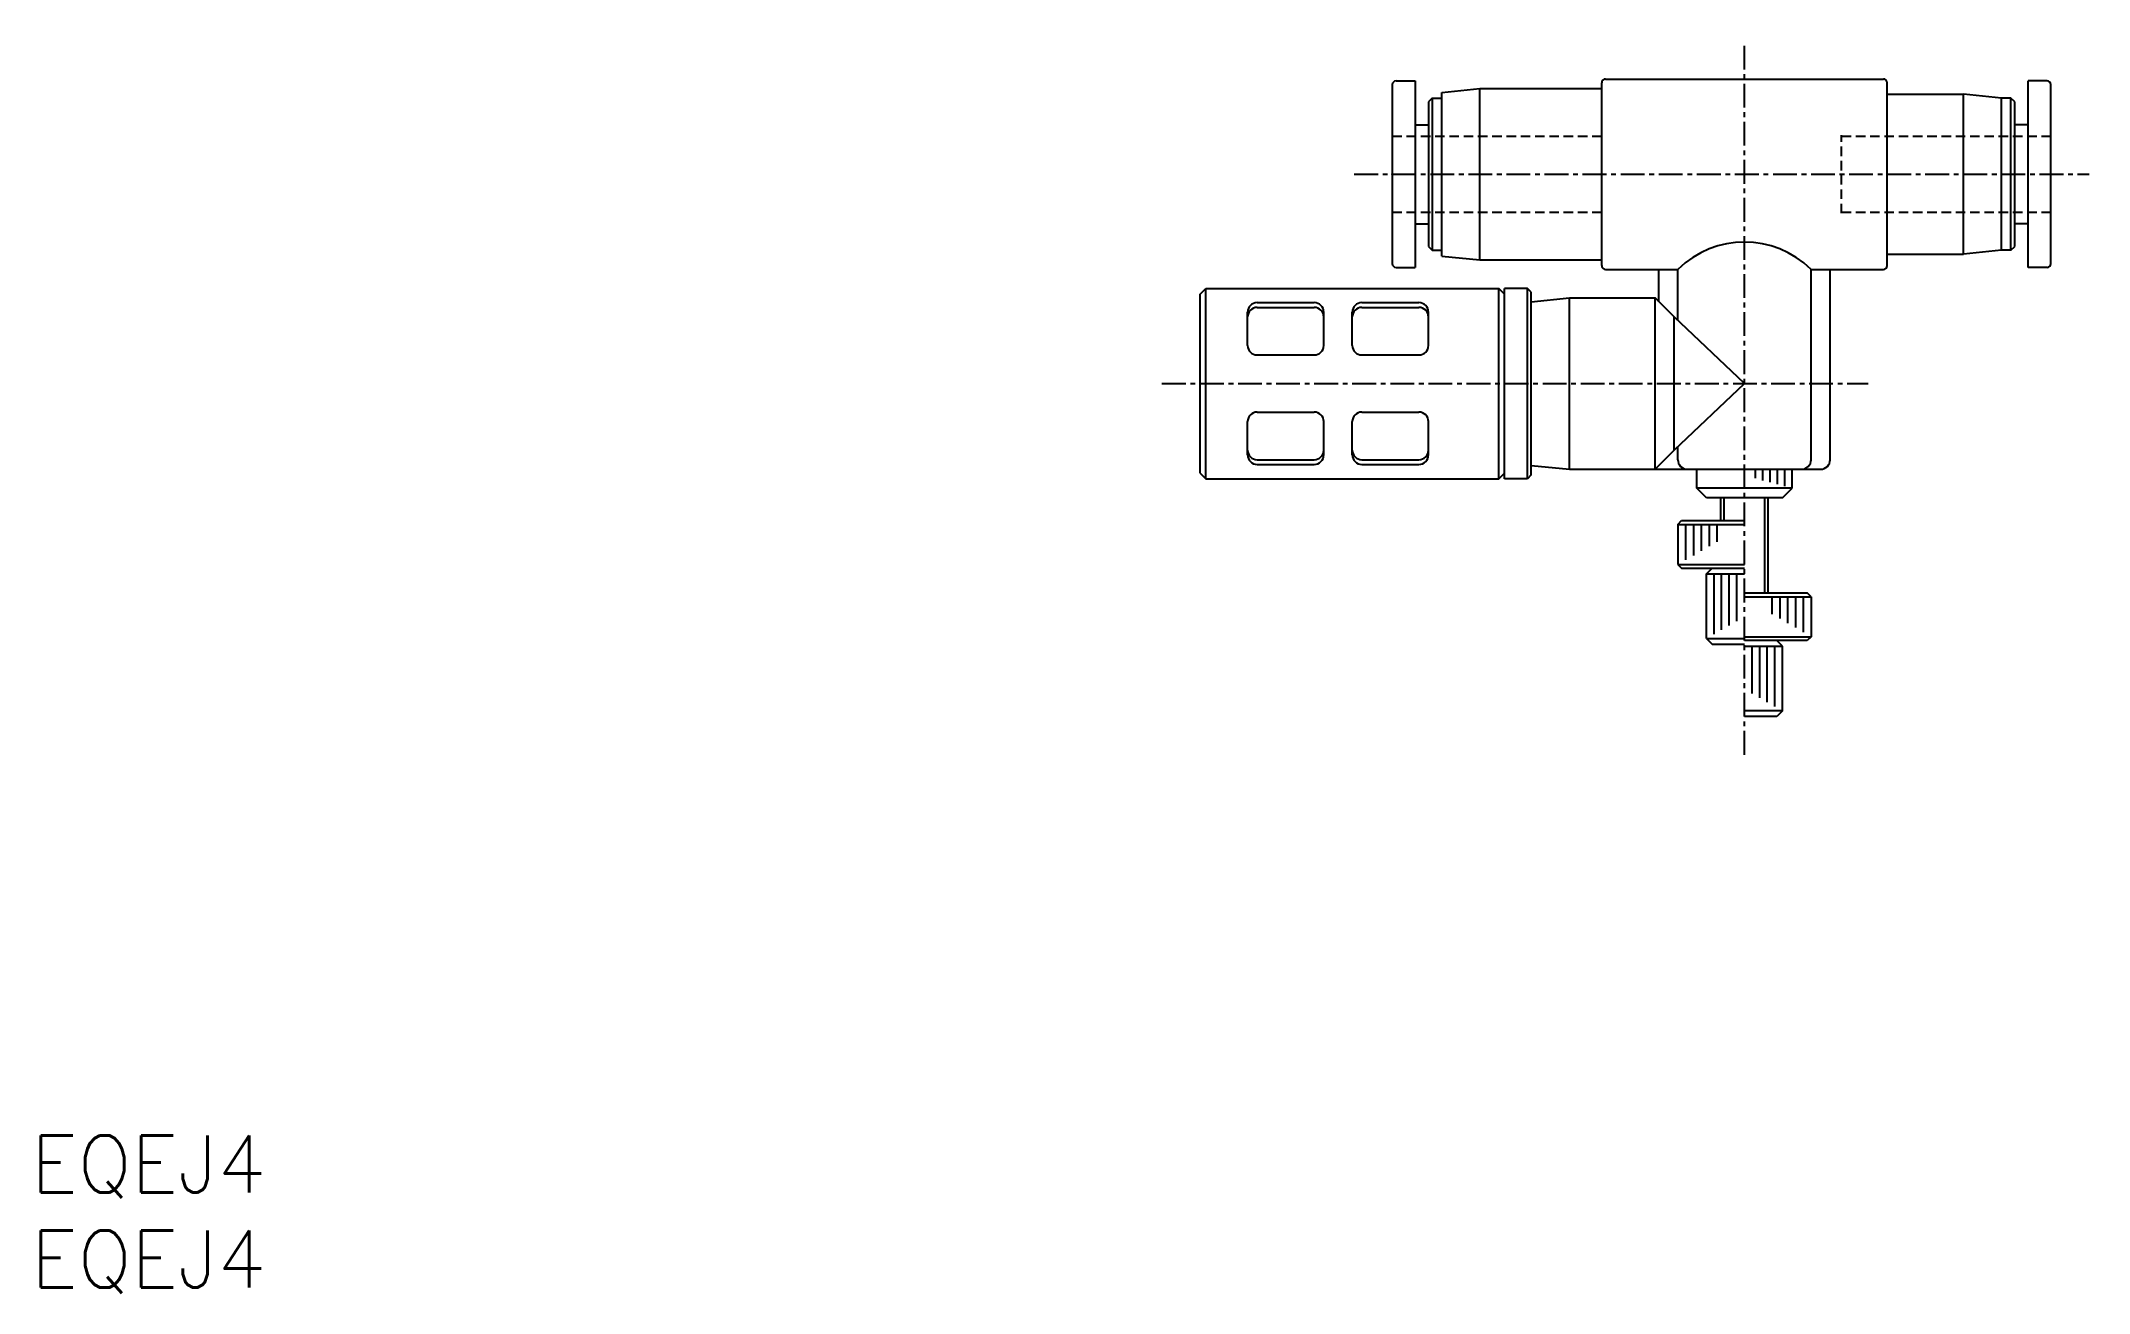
# Model space of a CAD drawing. Extents: x 1 to 108, y 0 to 66.
import ezdxf

# ---------------------------------------------------------------- set-up
doc = ezdxf.new("R2010")
doc.units = 0
doc.linetypes.add('CENTER', pattern=[2, 1.25, -0.25, 0.25, -0.25])
doc.linetypes.add('DASHED', pattern=[0.75, 0.5, -0.25])
doc.layers.get('0').update_dxf_attribs({"linetype": 'CONTINUOUS'})
doc.layers.add('CENTER', color=1, linetype='CENTER')
doc.styles.get("Standard").update_dxf_attribs({"font": 'txt.shx'})

# ---------------------------------------------------------------- blocks, each defined once
blk = doc.blocks.new('*U14')
at = {"color": 7, "linetype": 'CONTINUOUS'}
blk.add_text('EQEJ4', height=3, dxfattribs=at).set_placement((0, 0))
blk = doc.blocks.new('*U15')
at = {"color": 7, "linetype": 'CONTINUOUS'}
blk.add_text('EQEJ4', height=3, dxfattribs=at).set_placement((0, 5))

msp = doc.modelspace()

# ---------------------------------------------------------------- linework, layer by layer
at = {"color": 7, "linetype": 'CONTINUOUS'}
for p, q in [((82.7, 63.5), (97.3, 63.5)), ((71.5, 63.2), (71.5, 53.8)), ((71.7, 63.4), (72.7, 63.4)), ((72.7, 63.4), (72.7, 53.6)), ((73.6, 62.5), (73.4, 62.3)), ((73.6, 62.5), (73.6, 54.5)), ((73.6, 62.5), (74.1, 62.5)), ((74.1, 62.8), (76.1, 63)), ((74.1, 54.2), (74.1, 62.8)), ((76.1, 54), (76.1, 63)), ((76.1, 63), (82.5, 63)), ((82.5, 53.7), (82.5, 63.3)), ((97.5, 53.7), (97.5, 63.3)), ((97.5, 62.7), (101.5, 62.7)), ((103.5, 62.5), (101.5, 62.7)), ((101.5, 54.3), (101.5, 62.7)), ((104, 62.5), (103.5, 62.5)), ((103.5, 54.5), (103.5, 62.5)), ((104.2, 62.3), (104, 62.5)), ((104, 54.5), (104, 62.5)), ((105.9, 63.4), (104.9, 63.4)), ((104.9, 53.6), (104.9, 63.4)), ((106.1, 53.8), (106.1, 63.2)), ((73.4, 62.3), (73.4, 54.7)), ((104.2, 54.7), (104.2, 62.3)), ((72.7, 61.1), (73.4, 61.1)), ((104.9, 61.1), (104.2, 61.1)), ((72.7, 55.9), (73.4, 55.9)), ((104.9, 55.9), (104.2, 55.9)), ((73.4, 54.7), (73.6, 54.5)), ((73.6, 54.5), (74.1, 54.5)), ((74.1, 54.2), (76.1, 54)), ((76.1, 54), (82.5, 54)), ((97.5, 54.3), (101.5, 54.3)), ((103.5, 54.5), (101.5, 54.3)), ((104, 54.5), (103.5, 54.5)), ((104, 54.5), (104.2, 54.7)), ((71.7, 53.6), (72.7, 53.6)), ((82.7, 53.5), (86.5, 53.5)), ((85.5, 51.8), (85.5, 53.5)), ((86.5, 50.81), (86.5, 53.5)), ((93.5, 43.5), (93.5, 53.5)), ((93.5, 53.5), (97.3, 53.5)), ((94.5, 43.5), (94.5, 53.5)), ((105.9, 53.6), (104.9, 53.6)), ((61.4, 52.2), (61.7, 52.5)), ((61.4, 42.8), (61.4, 52.2)), ((61.7, 52.5), (77.1, 52.5)), ((61.7, 42.5), (61.7, 52.5)), ((64.4, 51.75), (67.4, 51.75)), ((69.9, 51.75), (72.9, 51.75)), ((77.4, 52.2), (77.1, 52.5)), ((77.1, 42.5), (77.1, 52.5)), ((77.4, 42.5), (77.4, 52.5)), ((78.6, 52.5), (77.4, 52.5)), ((78.8, 52.3), (78.6, 52.5)), ((78.6, 42.5), (78.6, 52.5)), ((78.8, 42.7), (78.8, 52.3)), ((78.8, 51.8), (80.8, 52)), ((80.8, 52), (85.3, 52)), ((80.8, 43), (80.8, 52)), ((86.3, 51), (85.3, 52)), ((85.3, 43), (85.3, 52)), ((63.9, 49.5), (63.9, 51.25)), ((64.4, 51.5), (67.4, 51.5)), ((67.9, 49.5), (67.9, 51.25)), ((69.4, 49.5), (69.4, 51.25)), ((69.9, 51.5), (72.9, 51.5)), ((73.4, 49.5), (73.4, 51.25)), ((90, 47.5), (86.3, 51)), ((86.3, 44), (86.3, 51)), ((64.4, 49), (67.4, 49)), ((69.9, 49), (72.9, 49)), ((86.3, 44), (90, 47.5)), ((63.9, 43.75), (63.9, 45.5)), ((64.4, 46), (67.4, 46)), ((67.9, 43.75), (67.9, 45.5)), ((69.4, 43.75), (69.4, 45.5)), ((69.9, 46), (72.9, 46)), ((73.4, 43.75), (73.4, 45.5)), ((86.5, 43.5), (86.5, 44.19)), ((64.4, 43.5), (67.4, 43.5)), ((64.4, 43.25), (67.4, 43.25)), ((69.9, 43.5), (72.9, 43.5)), ((69.9, 43.25), (72.9, 43.25)), ((78.8, 43.2), (80.8, 43)), ((85.3, 43), (86.3, 44)), ((61.4, 42.8), (61.7, 42.5)), ((61.7, 42.5), (77.1, 42.5)), ((77.1, 42.5), (77.4, 42.8)), ((78.6, 42.5), (77.4, 42.5)), ((78.8, 42.7), (78.6, 42.5)), ((80.8, 43), (94, 43)), ((87.5, 42), (87.5, 43)), ((92.5, 42), (87.5, 42)), ((88, 41.5), (87.5, 42)), ((90.58, 42.52), (90.58, 43)), ((90.96, 42.41), (90.96, 43)), ((91.35, 42.31), (91.35, 43)), ((91.73, 42.21), (91.73, 43)), ((92, 41.5), (92.5, 42)), ((92.12, 42.1), (92.12, 43)), ((92.5, 42), (92.5, 43)), ((92, 41.5), (88, 41.5)), ((88.75, 40.3), (88.75, 41.5)), ((88.93, 40.3), (88.93, 41.5)), ((91.07, 36.5), (91.07, 41.5)), ((91.25, 36.5), (91.25, 41.5)), ((86.5, 40.1), (86.7, 40.3)), ((86.5, 40.1), (90, 40.1)), ((86.5, 40.1), (86.5, 38)), ((86.7, 40.3), (90, 40.3)), ((86.91, 40.1), (86.91, 38.24)), ((87.32, 40.1), (87.32, 38.47)), ((87.73, 40.1), (87.73, 38.71)), ((88.14, 40.1), (88.14, 38.95)), ((88.55, 40.1), (88.55, 39.18)), ((86.5, 38), (90, 38)), ((86.5, 38), (86.7, 37.8)), ((86.7, 37.8), (90, 37.8)), ((88, 37.5), (88.3, 37.8)), ((88, 34.1), (88, 37.5)), ((88, 37.5), (90, 37.5)), ((88.4, 34.33), (88.4, 37.5)), ((88.8, 34.56), (88.8, 37.5)), ((89.2, 34.79), (89.2, 37.5)), ((89.6, 35.02), (89.6, 37.5)), ((90, 36.5), (93.3, 36.5)), ((90, 36.3), (93.5, 36.3)), ((91.44, 36.3), (91.44, 35.39)), ((91.85, 36.3), (91.85, 35.15)), ((92.26, 36.3), (92.26, 34.91)), ((92.68, 36.3), (92.68, 34.68)), ((93.09, 36.3), (93.09, 34.44)), ((93.5, 36.3), (93.3, 36.5)), ((93.5, 36.3), (93.5, 34.2)), ((88, 34.1), (90, 34.1)), ((88, 34.1), (88.3, 33.8)), ((88.3, 33.8), (90, 33.8)), ((90, 34.2), (93.5, 34.2)), ((93.3, 34), (90, 34)), ((90, 33.7), (92, 33.7)), ((90.4, 31.22), (90.4, 33.7)), ((90.8, 30.99), (90.8, 33.7)), ((91.2, 30.76), (91.2, 33.7)), ((91.6, 30.53), (91.6, 33.7)), ((92, 33.7), (91.7, 34)), ((92, 30.3), (92, 33.7)), ((93.5, 34.2), (93.3, 34)), ((92, 30.3), (90, 30.3)), ((92, 30.3), (91.7, 30)), ((91.7, 30), (90, 30))]:
    msp.add_line(p, q, dxfattribs=at)
at = {"color": 3, "linetype": 'DASHED'}
for p, q in [((71.5, 60.5), (82.5, 60.5)), ((95.1, 56.45), (95.1, 60.55)), ((95.1, 60.5), (106.1, 60.5)), ((71.5, 56.5), (82.5, 56.5)), ((95.1, 56.5), (106.1, 56.5))]:
    msp.add_line(p, q, dxfattribs=at)
at = {"color": 7, "linetype": 'CONTINUOUS'}
for centre, radius, start, end in [((82.7, 63.3), 0.2, 90, 180), ((97.3, 63.3), 0.2, 0, 90), ((71.7, 63.2), 0.2, 90, 180), ((105.9, 63.2), 0.2, 0, 90), ((90, 49.93), 5, 45.573, 134.427), ((71.7, 53.8), 0.2, 180, 270), ((105.9, 53.8), 0.2, 270, 0), ((82.7, 53.7), 0.2, 180, 270), ((97.3, 53.7), 0.2, 270, 360), ((64.4, 51.25), 0.5, 90, 180), ((67.4, 51.25), 0.5, 0, 90), ((69.9, 51.25), 0.5, 90, 180), ((72.9, 51.25), 0.5, 0, 90), ((64.4, 51), 0.5, 90, 180), ((67.4, 51), 0.5, 0, 90), ((69.9, 51), 0.5, 90, 180), ((72.9, 51), 0.5, 0, 90), ((64.4, 49.5), 0.5, 180, 270), ((67.4, 49.5), 0.5, 270, 0), ((69.9, 49.5), 0.5, 180, 270), ((72.9, 49.5), 0.5, 270, 0), ((64.4, 45.5), 0.5, 90, 180), ((67.4, 45.5), 0.5, 0, 90), ((69.9, 45.5), 0.5, 90, 180), ((72.9, 45.5), 0.5, 0, 90), ((64.4, 44), 0.5, 180, 270), ((64.4, 43.75), 0.5, 180, 270), ((67.4, 44), 0.5, 270, 0), ((67.4, 43.75), 0.5, 270, 0), ((69.9, 44), 0.5, 180, 270), ((69.9, 43.75), 0.5, 180, 270), ((72.9, 44), 0.5, 270, 0), ((72.9, 43.75), 0.5, 270, 0), ((87, 43.5), 0.5, 180, 270), ((93, 43.5), 0.5, 270, 0), ((94, 43.5), 0.5, 270, 0)]:
    msp.add_arc(centre, radius, start, end, dxfattribs=at)
msp.add_point((71.5, 58.5), dxfattribs=at)
at = {"layer": 'CENTER', "color": 1, "linetype": 'CENTER'}
for p, q in [((90, 28), (90, 65.5)), ((69.5, 58.5), (108.1, 58.5)), ((59.4, 47.5), (96.5, 47.5))]:
    msp.add_line(p, q, dxfattribs=at)

# ---------------------------------------------------------------- block references
at = {"color": 7, "linetype": 'CONTINUOUS'}
for name in ['*U15', '*U14']:
    msp.add_blockref(name, (0, 0), dxfattribs=at)

doc.saveas('drawing.dxf')
